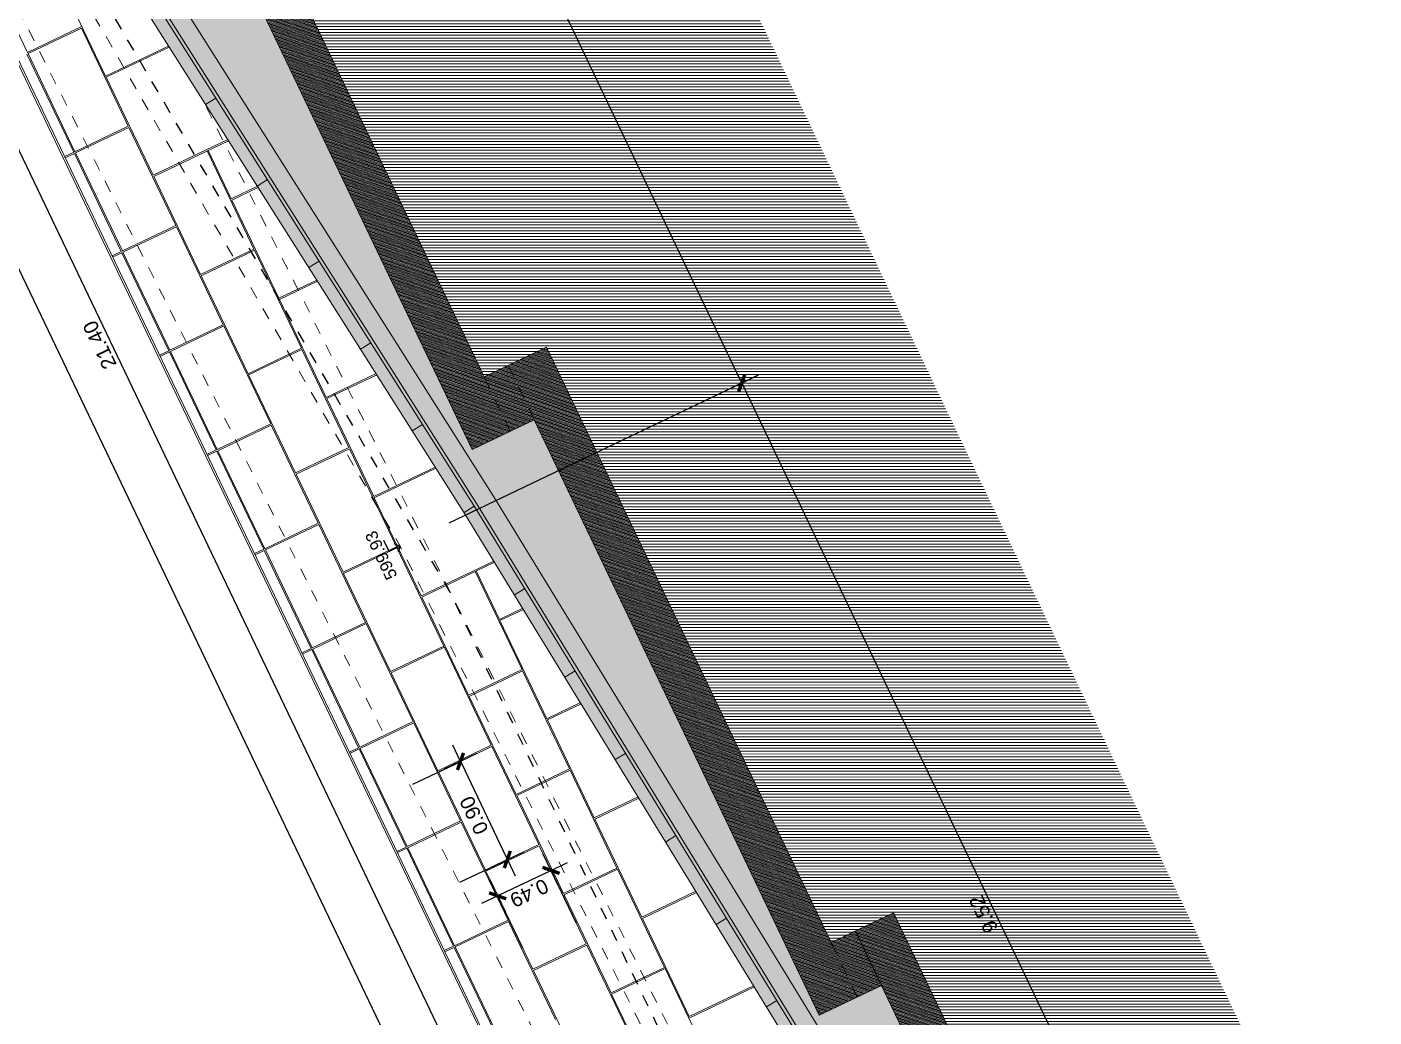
# Model space of a CAD drawing. Header units: metres. Extents: x 679304 to 680626, y 2747329 to 2750056.
# Drawn here: x 679478.51 to 679489.67, y 2747441.84 to 2747450.04 of the extents above; entities that cross this region are included whole.
import ezdxf
from ezdxf.enums import TextEntityAlignment as Align

# ---------------------------------------------------------------- set-up
doc = ezdxf.new("R2010")
doc.units = ezdxf.units.M
for name, pattern in [('Dash_2_', [0.25, 0.125, -0.125]), ('DASHEDX2', [1.5, 1, -0.5]), ('TRAZOS2', [9.525, 6.35, -3.175])]:
    doc.linetypes.add(name, pattern=pattern)
for name, color, linetype in [('01-TX-Dimensions_1-50', 157, 'Continuous'), ('02-L-Water Level', 140, 'Continuous'), ('COTAUX', 7, 'Continuous')]:
    doc.layers.add(name, color=color, linetype=linetype)
for name, color, linetype, lineweight in [('02-L-projecció', 6, 'Continuous', 5), ('02-L-seccionat', 4, 'Continuous', 5), ('3-TR terra compactada', 45, 'Continuous', 0)]:
    doc.layers.add(name, color=color, linetype=linetype, lineweight=lineweight)
for name, color, linetype, lineweight, true_color in [('02-L-projecció 2', 251, 'Continuous', 5, 0x636363), ('03-TR-Paviment_08_Natural Stone Bleachers', 253, 'Continuous', 5, 0xafad9d), ('3-TR D formigó', 251, 'Continuous', 5, 0x666666), ('3-TR tot_u', 8, 'Continuous', 5, 0x787878)]:
    doc.layers.add(name, color=color, linetype=linetype, lineweight=lineweight, true_color=true_color)
doc.layers.add('EIT_3 TR sorra', color=9, linetype='Continuous', true_color=0xd8ceb0)
doc.styles.get("Standard").update_dxf_attribs({"font": 'arial.ttf'})
doc.dimstyles.new('E50', dxfattribs={"dimscale": 0.03, "dimtxt": 4, "dimasz": 0.5, "dimexe": 0.1, "dimexo": 15, "dimgap": 1, "dimtad": 1, "dimzin": 0, "dimdsep": 46, "dimtxsty": 'Standard', "dimblk1": 'LINCOT200', "dimblk2": 'LINCOT200', "dimsah": 1, "dimcen": 0.1, "dimdle": 0.1, "dimclrt": 256, "dimadec": 0, "dimazin": 0, "dimtfac": 0.015385, "dimtofl": 0, "dimtmove": 0, "dimatfit": 3, "dimldrblk": 'LINCOT200', "dimfxl": 1, "dimtolj": 1, "dimtzin": 0, "dimarcsym": 0})
pattern_1 = [(45.00369, (0, 0), (-0.0056572186, 0.0056564898), [])]

# ---------------------------------------------------------------- blocks, each defined once
blk = doc.blocks.new('View P3')
at = {"layer": '03-TR-Paviment_08_Natural Stone Bleachers'}
h = blk.add_hatch(dxfattribs=at)
h.set_pattern_fill('DASH', color=256, scale=0.0015, angle=233.4975, style=0, double=1)
h.set_pattern_definition([(349.055117, (-10.2199265, 48.01), (0.00558010167, 0.00377164127), [0.0047625, -0.0047625])])
h.paths.add_polyline_path([(4.685, -1.285), (4.784, -1.285), (4.784, -2.655), (14.314, -1.67), (28.763, 0.05), (28.892, 0.06), (28.937, 0.06), (28.937, -0.03), (14.325, -1.769), (4.684, -2.766), (4.685, -1.285)])
at = {"layer": '3-TR D formigó'}
h = blk.add_hatch(dxfattribs=at)
h.set_pattern_fill('_USER', color=256, scale=0.008, angle=45.0037, pattern_type=0)
h.set_pattern_definition(pattern_1)
h.paths.add_polyline_path([(9.807, -2.874), (9.307, -2.874), (9.307, -3.096), (9.807, -3.096)])
h.paths.add_polyline_path([(15.274, -2.524), (14.774, -2.524), (9.307, -2.524), (9.307, -2.874), (9.807, -2.874), (15.274, -2.874)])
h.paths.add_polyline_path([(15.274, -2.303), (14.774, -2.303), (14.774, -2.524), (15.274, -2.524)])
h.paths.add_polyline_path([(20.741, -1.953), (20.241, -1.953), (14.774, -1.953), (14.774, -2.303), (15.274, -2.303), (20.741, -2.303)])
h.paths.add_polyline_path([(20.741, -1.652), (20.241, -1.652), (20.241, -1.953), (20.741, -1.953)])
h.paths.add_polyline_path([(26.211, -1.652), (26.211, -1.001), (28.937, -1.001), (28.937, -0.651), (25.711, -0.651), (25.711, -1.302), (20.241, -1.302), (20.241, -1.652), (20.741, -1.652)])
h = blk.add_hatch(dxfattribs=at)
h.set_pattern_fill('_USER', color=256, scale=0.008, angle=45.0037, pattern_type=0)
h.set_pattern_definition(pattern_1)
h.paths.add_polyline_path([(4.685, -1.448), (3.985, -1.447), (3.986, -1.584), (3.986, -1.591), (1.736, -2.305), (1.235, -2.304), (1.235, -3.004), (2.186, -3.004), (2.186, -2.372), (3.986, -1.8), (4.285, -1.8), (4.285, -3.096), (3.534, -3.096), (3.534, -3.446), (9.807, -3.446), (9.807, -3.096), (4.684, -3.096), (4.684, -2.766), (4.684, -2.766)])
at = {"layer": '3-TR terra compactada'}
h = blk.add_hatch(dxfattribs=at)
h.set_pattern_fill('LINE', color=256, scale=0.0075, angle=-115.55755, style=0)
h.paths.add_polyline_path([(33.425, -5.638), (33.425, -0.19), (28.937, -0.261), (28.937, -1.001), (26.211, -1.001), (26.211, -1.652), (20.741, -1.652), (20.741, -2.303), (15.274, -2.303), (15.274, -2.874), (9.807, -2.874), (9.807, -3.414), (9.807, -3.446), (3.534, -3.446), (3.534, -3.096), (4.285, -3.096), (4.285, -1.8), (3.986, -1.8), (2.186, -2.372), (2.186, -3.004), (1.235, -3.004), (1.235, -2.476), (0.86, -2.476), (-0.986, -2.44), (-0.986, -5.638)])
at = {"layer": '3-TR tot_u'}
h = blk.add_hatch(dxfattribs=at)
h.set_pattern_fill('AR-CONC', color=256, scale=0.00025, angle=90.2657)
h.paths.add_polyline_path([(28.937, -0.058), (14.328, -1.797), (4.684, -2.794), (4.684, -2.945), (14.344, -1.946), (28.937, -0.209)])
h = blk.add_hatch(dxfattribs=at)
h.set_pattern_fill('AR-CONC', color=256, scale=0.0008, angle=90.2657)
h.paths.add_polyline_path([(20.241, -1.953), (20.241, -1.302), (25.711, -1.302), (25.711, -0.651), (28.937, -0.651), (28.937, -0.209), (14.344, -1.946), (4.684, -2.945), (4.684, -3.096), (9.307, -3.096), (9.307, -2.524), (14.774, -2.524), (14.774, -1.953)])
at = {"layer": 'EIT_3 TR sorra'}
h = blk.add_hatch(dxfattribs=at)
h.set_pattern_fill('ANSI36', color=256, scale=0.001075, angle=0.62836, style=0, double=1)
h.paths.add_polyline_path([(28.937, -0.03), (14.325, -1.769), (4.684, -2.766), (4.684, -2.794), (14.328, -1.797), (28.937, -0.058)])
at = {"layer": '02-L-projecció', "linetype": 'TRAZOS2', "ltscale": 0.01, "flags": 128}
for points in [[(3.884, -1.273), (4.784, -1.26), (14.309, -1.07), (28.892, 0.06)], [(4.783, -1.46), (4.788, -1.46), (18.35, -1.189)]]:
    blk.add_lwpolyline(points, dxfattribs=at)
at = {"layer": '02-L-projecció'}
for points in [[(28.937, -0.058), (14.328, -1.797), (4.683, -2.794)], [(28.937, -0.209), (14.344, -1.946), (4.684, -2.945)]]:
    blk.add_lwpolyline(points, dxfattribs=at)
at = {"layer": '02-L-projecció', "linetype": 'TRAZOS2', "ltscale": 0.01}
for points in [[(15.274, -2.303), (14.774, -2.303)], [(14.774, -2.524), (15.274, -2.524)], [(9.807, -2.874), (9.307, -2.874)], [(9.307, -3.096), (9.807, -3.096)]]:
    blk.add_lwpolyline(points, dxfattribs=at)
at = {"layer": '02-L-projecció 2'}
for points in [[(4.685, -1.285), (4.685, 0.06), (28.937, 0.06)], [(7.484, 0.045), (26.178, 0.045)], [(11.118, -0.04), (11.118, 0.045)], [(11.129, -0.04), (11.129, 0.045)], [(12.029, -0.04), (12.029, 0.045)], [(12.04, -0.04), (12.04, 0.045)], [(12.94, -0.04), (12.94, 0.045)], [(12.952, -0.04), (12.952, 0.045)], [(13.852, -0.04), (13.852, 0.045)], [(13.863, -0.04), (13.863, 0.045)], [(14.763, -0.04), (14.763, 0.045)], [(14.774, -0.04), (14.774, 0.045)], [(15.674, -0.04), (15.674, 0.045)], [(15.685, -0.04), (15.685, 0.045)], [(16.585, -0.04), (16.585, 0.045)], [(16.596, -0.04), (16.596, 0.045)], [(17.496, -0.04), (17.496, 0.045)], [(17.508, -0.04), (17.508, 0.045)], [(18.408, -0.04), (18.408, 0.045)], [(18.419, -0.04), (18.419, 0.045)], [(10.218, -0.04), (11.118, -0.04)], [(10.218, -0.05), (11.118, -0.05)], [(11.118, -0.54), (11.118, -0.05)], [(11.129, -0.04), (12.029, -0.04)], [(11.129, -0.54), (11.129, -0.05)], [(11.129, -0.05), (12.029, -0.05)], [(12.029, -0.54), (12.029, -0.05)], [(12.04, -0.04), (12.94, -0.04)], [(12.04, -0.54), (12.04, -0.05)], [(12.04, -0.05), (12.94, -0.05)], [(12.94, -0.54), (12.94, -0.05)], [(12.952, -0.04), (13.852, -0.04)], [(12.952, -0.54), (12.952, -0.05)], [(12.952, -0.05), (13.852, -0.05)], [(13.852, -0.54), (13.852, -0.05)], [(13.863, -0.04), (14.763, -0.04)], [(13.863, -0.54), (13.863, -0.05)], [(13.863, -0.05), (14.763, -0.05)], [(14.763, -0.54), (14.763, -0.05)], [(14.774, -0.04), (15.674, -0.04)], [(14.774, -0.54), (14.774, -0.05)], [(14.774, -0.05), (15.674, -0.05)], [(15.674, -0.54), (15.674, -0.05)], [(15.685, -0.04), (16.585, -0.04)], [(15.685, -0.54), (15.685, -0.05)], [(15.685, -0.05), (16.585, -0.05)], [(16.585, -0.54), (16.585, -0.05)], [(16.596, -0.04), (17.496, -0.04)], [(16.596, -0.54), (16.596, -0.05)], [(16.596, -0.05), (17.496, -0.05)], [(17.496, -0.54), (17.496, -0.05)], [(17.508, -0.04), (18.408, -0.04)], [(17.508, -0.54), (17.508, -0.05)], [(17.508, -0.05), (18.408, -0.05)], [(18.408, -0.54), (18.408, -0.05)], [(18.419, -0.04), (19.319, -0.04)], [(18.419, -0.54), (18.419, -0.05)], [(18.419, -0.05), (19.319, -0.05)], [(19.319, -0.54), (19.319, -0.05)], [(19.33, -0.54), (19.33, -0.05)], [(19.33, -0.05), (20.23, -0.05)], [(9.762, -0.55), (10.662, -0.55)], [(10.218, -0.54), (11.118, -0.54)], [(10.662, -1.04), (10.662, -0.55)], [(10.674, -0.55), (11.574, -0.55)], [(10.674, -1.04), (10.674, -0.55)], [(11.129, -0.54), (12.029, -0.54)], [(11.574, -1.04), (11.574, -0.55)], [(11.585, -0.55), (12.485, -0.55)], [(11.585, -1.04), (11.585, -0.55)], [(12.04, -0.54), (12.94, -0.54)], [(12.485, -1.04), (12.485, -0.55)], [(12.496, -0.55), (13.396, -0.55)], [(12.496, -1.04), (12.496, -0.55)], [(12.952, -0.54), (13.852, -0.54)], [(13.396, -1.04), (13.396, -0.55)], [(13.407, -0.55), (14.307, -0.55)], [(13.407, -1.04), (13.407, -0.55)], [(13.863, -0.54), (14.763, -0.54)], [(14.307, -1.04), (14.307, -0.55)], [(14.318, -0.55), (15.218, -0.55)], [(14.318, -1.04), (14.318, -0.55)], [(14.774, -0.54), (15.674, -0.54)], [(15.218, -1.04), (15.218, -0.55)], [(15.23, -0.55), (16.13, -0.55)], [(15.23, -1.04), (15.23, -0.55)], [(15.685, -0.54), (16.585, -0.54)], [(16.13, -1.04), (16.13, -0.55)], [(16.141, -0.55), (17.041, -0.55)], [(16.141, -1.04), (16.141, -0.55)], [(16.596, -0.54), (17.496, -0.54)], [(17.041, -1.04), (17.041, -0.55)], [(17.052, -0.55), (17.952, -0.55)], [(17.052, -1.04), (17.052, -0.55)], [(17.508, -0.54), (18.408, -0.54)], [(17.952, -1.237), (17.952, -0.55)], [(17.963, -0.55), (18.863, -0.55)], [(17.963, -1.236), (17.963, -0.55)], [(18.419, -0.54), (19.319, -0.54)], [(18.863, -1.128), (18.863, -0.55)], [(18.874, -0.55), (19.774, -0.55)], [(18.874, -1.127), (18.874, -0.55)], [(9.307, -1.05), (10.207, -1.05)], [(9.762, -1.04), (10.662, -1.04)], [(10.207, -1.54), (10.207, -1.05)], [(10.218, -1.05), (11.118, -1.05)], [(10.218, -1.54), (10.218, -1.05)], [(10.674, -1.04), (11.574, -1.04)], [(11.118, -1.54), (11.118, -1.05)], [(11.129, -1.05), (12.029, -1.05)], [(11.129, -1.54), (11.129, -1.05)], [(11.585, -1.04), (12.485, -1.04)], [(12.029, -1.54), (12.029, -1.05)], [(12.04, -1.05), (12.94, -1.05)], [(12.04, -1.54), (12.04, -1.05)], [(12.496, -1.04), (13.396, -1.04)], [(12.94, -1.54), (12.94, -1.05)], [(12.952, -1.05), (13.852, -1.05)], [(12.952, -1.54), (12.952, -1.05)], [(13.407, -1.04), (14.307, -1.04)], [(13.852, -1.718), (13.852, -1.05)], [(13.863, -1.05), (14.763, -1.05)], [(13.863, -1.717), (13.863, -1.05)], [(14.318, -1.04), (15.218, -1.04)], [(14.763, -1.616), (14.763, -1.05)], [(14.774, -1.05), (15.674, -1.05)], [(14.774, -1.615), (14.774, -1.05)], [(15.23, -1.04), (16.13, -1.04)], [(15.674, -1.508), (15.674, -1.05)], [(15.685, -1.05), (16.585, -1.05)], [(15.685, -1.507), (15.685, -1.05)], [(16.141, -1.04), (17.041, -1.04)], [(16.585, -1.4), (16.585, -1.05)], [(16.596, -1.05), (17.496, -1.05)], [(16.596, -1.398), (16.596, -1.05)], [(17.052, -1.04), (17.952, -1.04)], [(17.496, -1.291), (17.496, -1.05)], [(17.508, -1.29), (17.508, -1.05)], [(17.508, -1.05), (17.952, -1.05)], [(9.307, -1.54), (10.207, -1.54)], [(9.751, -2.142), (9.751, -1.55)], [(9.762, -1.55), (10.662, -1.55)], [(9.762, -2.14), (9.762, -1.55)], [(10.218, -1.54), (11.118, -1.54)], [(10.662, -2.047), (10.662, -1.55)], [(10.674, -1.55), (11.574, -1.55)], [(10.674, -2.046), (10.674, -1.55)], [(11.129, -1.54), (12.029, -1.54)], [(11.574, -1.953), (11.574, -1.55)], [(11.585, -1.55), (12.485, -1.55)], [(11.585, -1.952), (11.585, -1.55)], [(12.04, -1.54), (12.94, -1.54)], [(12.485, -1.859), (12.485, -1.55)], [(12.496, -1.55), (13.396, -1.55)], [(12.496, -1.858), (12.496, -1.55)], [(12.952, -1.54), (13.852, -1.54)], [(13.396, -1.765), (13.396, -1.55)], [(13.407, -1.55), (13.852, -1.55)], [(13.407, -1.764), (13.407, -1.55)]]:
    blk.add_lwpolyline(points, dxfattribs=at)
at = {"layer": '02-L-projecció 2', "linetype": 'TRAZOS2', "ltscale": 0.01}
blk.add_lwpolyline([(4.784, -0.851), (5.234, -0.845), (5.234, -0.707), (5.684, -0.702), (5.684, -0.564), (6.136, -0.559), (6.134, -0.421), (6.796, -0.41), (28.892, 0.06)], dxfattribs=at)
at = {"layer": '02-L-seccionat'}
for p, q in [((18.306, -1.195), (18.316, -1.294)), ((17.511, -1.289), (17.522, -1.389)), ((16.717, -1.384), (16.727, -1.483)), ((15.922, -1.478), (15.933, -1.578)), ((14.333, -1.668), (14.344, -1.767)), ((15.128, -1.573), (15.138, -1.672)), ((13.538, -1.75), (13.548, -1.85)), ((12.742, -1.832), (12.752, -1.932)), ((11.15, -1.997), (11.161, -2.096)), ((11.946, -1.915), (11.956, -2.014)), ((10.355, -2.079), (10.365, -2.179)), ((9.559, -2.161), (9.569, -2.261))]:
    blk.add_line(p, q, dxfattribs=at)
blk.add_lwpolyline([(4.685, -1.285), (4.784, -1.285), (4.784, -2.655), (14.314, -1.67), (28.763, 0.05), (28.892, 0.06), (28.937, 0.06), (28.937, -0.03), (14.325, -1.769), (4.684, -2.766), (4.685, -1.285)], close=True, dxfattribs=at)
for points in [[(25.711, -1.302), (20.241, -1.302), (20.241, -1.953), (14.774, -1.953), (14.774, -2.524), (9.307, -2.524), (9.307, -3.096)], [(1.235, -2.304), (1.235, -3.004), (2.186, -3.004), (2.186, -2.372), (3.986, -1.8), (4.285, -1.8), (4.285, -3.096), (3.534, -3.096), (3.534, -3.446), (9.807, -3.446), (9.807, -3.096), (4.684, -3.096), (4.685, -1.448)], [(26.211, -1.652), (20.741, -1.652), (20.741, -2.303), (15.274, -2.303), (15.274, -2.874), (9.807, -2.874), (9.807, -3.446)]]:
    blk.add_lwpolyline(points, dxfattribs=at)
at = {"layer": '02-L-Water Level', "linetype": 'Dash_2_', "ltscale": 0.35, "flags": 128}
blk.add_lwpolyline([(4.785, -1.279), (13.784, -1.279), (26.178, -0.258)], dxfattribs=at)
blk = doc.blocks.new('LINCOT200')
for p, q in [((0, -10), (0, 10)), ((0, 0), (10, 0))]:
    blk.add_line(p, q)
at = {"const_width": 1.88}
blk.add_lwpolyline([(3.54, -3.54), (-3.54, 3.54)], dxfattribs=at)
at = {"layer": 'COTAUX'}
blk.add_line((0, 0), (-1.25, 0), dxfattribs=at)
blk = doc.blocks.new('*D32')
at = {"layer": '01-TX-Dimensions_1-50', "color": 0, "lineweight": -2, "transparency": 16777216}
for p, q in [((679473.867, 2747458.252), (679473.612, 2747458.13)), ((679484.029, 2747436.356), (679473.622, 2747458.118)), ((679484.287, 2747436.462), (679484.032, 2747436.341))]:
    blk.add_line(p, q, dxfattribs=at)
at = {"layer": 'DEFPOINTS', "color": 0, "transparency": 16777216}
for p in [(679474.273, 2747458.447), (679473.615, 2747458.132), (679484.693, 2747436.656)]:
    blk.add_point(p, dxfattribs=at)
at = {"layer": '01-TX-Dimensions_1-50', "color": 0, "lineweight": -2, "transparency": 16777216, "xscale": 0.015, "yscale": 0.015, "zscale": 0.015}
for p, rotation in [((679473.615, 2747458.132), 115.5575828872426), ((679484.035, 2747436.342), 295.5575828872426)]:
    blk.add_blockref('LINCOT200', p, dxfattribs=dict(at, rotation=rotation))
at = {"layer": '01-TX-Dimensions_1-50', "transparency": 16777216, "insert": (679478.198, 2747448.337), "char_height": 0.12, "attachment_point": 5, "rotation": 115.5576}
blk.add_mtext('\\A1;24.15', dxfattribs=at)
blk = doc.blocks.new('*D33')
at = {"layer": '01-TX-Dimensions_1-50', "color": 0, "lineweight": -2, "transparency": 16777216}
for p, q in [((679475.052, 2747455.773), (679475.181, 2747455.834)), ((679475.19, 2747455.822), (679484.412, 2747436.539)), ((679484.287, 2747436.462), (679484.416, 2747436.524))]:
    blk.add_line(p, q, dxfattribs=at)
at = {"layer": 'DEFPOINTS', "color": 0, "transparency": 16777216}
for p in [(679475.458, 2747455.967), (679484.693, 2747436.656), (679484.418, 2747436.525)]:
    blk.add_point(p, dxfattribs=at)
at = {"layer": '01-TX-Dimensions_1-50', "color": 0, "lineweight": -2, "transparency": 16777216, "xscale": 0.015, "yscale": 0.015, "zscale": 0.015}
for p, rotation in [((679475.184, 2747455.836), 115.5575828872426), ((679484.418, 2747436.525), 295.5575828872426)]:
    blk.add_blockref('LINCOT200', p, dxfattribs=dict(at, rotation=rotation))
at = {"layer": '01-TX-Dimensions_1-50', "transparency": 16777216, "insert": (679479.115, 2747447.404), "char_height": 0.12, "attachment_point": 5, "rotation": 115.5576}
blk.add_mtext('\\A1;21.40', dxfattribs=at)
blk = doc.blocks.new('*D42')
at = {"layer": '01-TX-Dimensions_1-50', "color": 0, "lineweight": -2, "transparency": 16777216}
for p, q in [((679476.325, 2747456.381), (679479.309, 2747457.809)), ((679484.426, 2747447.103), (679479.313, 2747457.794)), ((679482.009, 2747445.931), (679484.435, 2747447.091))]:
    blk.add_line(p, q, dxfattribs=at)
at = {"layer": 'DEFPOINTS', "color": 0, "transparency": 16777216}
for p in [(679479.307, 2747457.807), (679475.919, 2747456.187), (679481.603, 2747445.737)]:
    blk.add_point(p, dxfattribs=at)
at = {"layer": '01-TX-Dimensions_1-50', "color": 0, "lineweight": -2, "transparency": 16777216, "xscale": 0.015, "yscale": 0.015, "zscale": 0.015}
for p, rotation in [((679479.307, 2747457.807), 115.5575828872426), ((679484.432, 2747447.089), 295.5575828872426)]:
    blk.add_blockref('LINCOT200', p, dxfattribs=dict(at, rotation=rotation))
at = {"layer": '01-TX-Dimensions_1-50', "transparency": 16777216, "insert": (679481.787, 2747452.409), "char_height": 0.12, "attachment_point": 5, "rotation": 115.5576}
blk.add_mtext('\\A1;11.88', dxfattribs=at)
blk = doc.blocks.new('*D43')
at = {"layer": '01-TX-Dimensions_1-50', "color": 0, "lineweight": -2, "transparency": 16777216}
for p, q in [((679482.009, 2747445.931), (679484.435, 2747447.091)), ((679484.439, 2747447.076), (679488.535, 2747438.51)), ((679486.312, 2747437.431), (679488.544, 2747438.498))]:
    blk.add_line(p, q, dxfattribs=at)
at = {"layer": 'DEFPOINTS', "color": 0, "transparency": 16777216}
for p in [(679481.603, 2747445.737), (679488.541, 2747438.497), (679485.907, 2747437.237)]:
    blk.add_point(p, dxfattribs=at)
at = {"layer": '01-TX-Dimensions_1-50', "color": 0, "lineweight": -2, "transparency": 16777216, "xscale": 0.015, "yscale": 0.015, "zscale": 0.015}
for p, rotation in [((679484.432, 2747447.089), 115.5575828872426), ((679488.541, 2747438.497), 295.5575828872426)]:
    blk.add_blockref('LINCOT200', p, dxfattribs=dict(at, rotation=rotation))
at = {"layer": '01-TX-Dimensions_1-50', "transparency": 16777216, "insert": (679486.435, 2747442.69), "char_height": 0.12, "attachment_point": 5, "rotation": 115.5576}
blk.add_mtext('\\A1;9.52', dxfattribs=at)
blk = doc.blocks.new('*D90')
at = {"layer": '01-TX-Dimensions_1-50', "color": 0, "lineweight": -2, "transparency": 16777216}
for p, q in [((679482.425, 2747442.848), (679482.84, 2747443.046)), ((679483.061, 2747442.618), (679482.852, 2747443.055)), ((679482.619, 2747442.407), (679482.41, 2747442.844))]:
    blk.add_line(p, q, dxfattribs=at)
at = {"layer": 'DEFPOINTS', "color": 0, "transparency": 16777216}
for p in [(679482.853, 2747443.052), (679483.255, 2747442.212), (679482.813, 2747442.001)]:
    blk.add_point(p, dxfattribs=at)
at = {"layer": '01-TX-Dimensions_1-50', "color": 0, "lineweight": -2, "transparency": 16777216, "xscale": 0.015, "yscale": 0.015, "zscale": 0.015}
for p, rotation in [((679482.853, 2747443.052), 25.55758283449006), ((679482.411, 2747442.841), 205.5575828344901)]:
    blk.add_blockref('LINCOT200', p, dxfattribs=dict(at, rotation=rotation))
at = {"layer": '01-TX-Dimensions_1-50', "transparency": 16777216, "insert": (679482.672, 2747442.864), "char_height": 0.12, "attachment_point": 5, "rotation": 205.5576}
blk.add_mtext('\\A1;0.49', dxfattribs=at)
blk = doc.blocks.new('*D91')
at = {"layer": '01-TX-Dimensions_1-50', "color": 0, "lineweight": -2, "transparency": 16777216}
for p, q in [((679481.709, 2747443.765), (679482.1, 2747443.952)), ((679482.11, 2747443.94), (679482.485, 2747443.155)), ((679482.097, 2747442.953), (679482.489, 2747443.14))]:
    blk.add_line(p, q, dxfattribs=at)
at = {"layer": 'DEFPOINTS', "color": 0, "transparency": 16777216}
for p in [(679482.115, 2747443.959), (679482.491, 2747443.142), (679482.503, 2747443.147)]:
    blk.add_point(p, dxfattribs=at)
at = {"layer": '01-TX-Dimensions_1-50', "color": 0, "lineweight": -2, "transparency": 16777216, "xscale": 0.015, "yscale": 0.015, "zscale": 0.015}
for p, rotation in [((679482.103, 2747443.954), 115.557582859144), ((679482.491, 2747443.142), 295.557582859144)]:
    blk.add_blockref('LINCOT200', p, dxfattribs=dict(at, rotation=rotation))
at = {"layer": '01-TX-Dimensions_1-50', "transparency": 16777216, "insert": (679482.215, 2747443.508), "char_height": 0.12, "attachment_point": 5, "rotation": 115.5576}
blk.add_mtext('\\A1;0.90', dxfattribs=at)
blk = doc.blocks.new('Cota altimetrica Seccion')
at = {"linetype": 'DASHEDX2', "ltscale": 0.5}
for points in [[(0, 0), (-0.77, 0.7)], [(0, 0), (0, 2.03), (3.99, 2.03)], [(0, 0), (0.77, 0.7)]]:
    blk.add_lwpolyline(points, dxfattribs=at)
at = {"ltscale": 0.3}
blk.add_attdef('COTES', text='', height=2, dxfattribs=at).set_placement((0, 3.5), align=Align.MIDDLE)

msp = doc.modelspace()

# ---------------------------------------------------------------- block references
at = {"rotation": 115.5575828872439}
msp.add_blockref('View P3', (679486.8109, 2747432.3662), dxfattribs=at)
at = {"layer": '01-TX-Dimensions_1-50', "ltscale": 0.3, "xscale": 0.05, "yscale": 0.05, "zscale": 0.05, "rotation": 115.5802839659841}
msp.add_blockref('Cota altimetrica Seccion', (679481.6031, 2747445.7366), dxfattribs=at).add_auto_attribs({'COTES': '599.93'})

# ---------------------------------------------------------------- dimensions: what is measured, and where the dimension line sits
at = {"layer": '01-TX-Dimensions_1-50'}
for base, p1, p2, picture, middle in [((679473.6151, 2747458.1318), (679484.6927, 2747436.6565), (679474.2734, 2747458.4466), '*D32', (679478.2804, 2747448.3759)), ((679484.4183, 2747436.5252), (679475.4583, 2747455.9669), (679484.6927, 2747436.6565), '*D33', (679479.1971, 2747447.4434)), ((679488.5412, 2747438.4969), (679481.6031, 2747445.7366), (679485.9065, 2747437.2369), '*D43', (679486.5171, 2747442.7295))]:
    dim = msp.add_linear_dim(base=base, p1=p1, p2=p2, angle=115.55758, dimstyle='E50', dxfattribs=at)
    dim.commit()
    dim.dimension.update_dxf_attribs({"geometry": picture, "text_midpoint": middle, "dimtype": 160})
dim = msp.add_linear_dim(base=(679479.3068, 2747457.8072), p1=(679481.6031, 2747445.7366), p2=(679475.9187, 2747456.187), angle=115.55758, dimstyle='E50', dxfattribs=at)
dim.commit()
dim.dimension.update_dxf_attribs({"geometry": '*D42', "text_midpoint": (679481.7871, 2747452.4089)})
dim = msp.add_aligned_dim(p1=(679482.1149, 2747443.9593), p2=(679482.5032, 2747443.1474), distance=-0.0131, dimstyle='E50', override={"dimtad": 4}, dxfattribs=at)
dim.commit()
dim.dimension.update_dxf_attribs({"geometry": '*D91', "text_midpoint": (679482.2149, 2747443.5083)})
dim = msp.add_linear_dim(base=(679482.8534, 2747443.0524), p1=(679482.8131, 2747442.001), p2=(679483.2551, 2747442.2124), angle=25.55758, dimstyle='E50', override={"dimtad": 4}, dxfattribs=at)
dim.commit()
dim.dimension.update_dxf_attribs({"geometry": '*D90', "text_midpoint": (679482.6324, 2747442.9467), "dimtype": 161})

doc.saveas('drawing.dxf')
